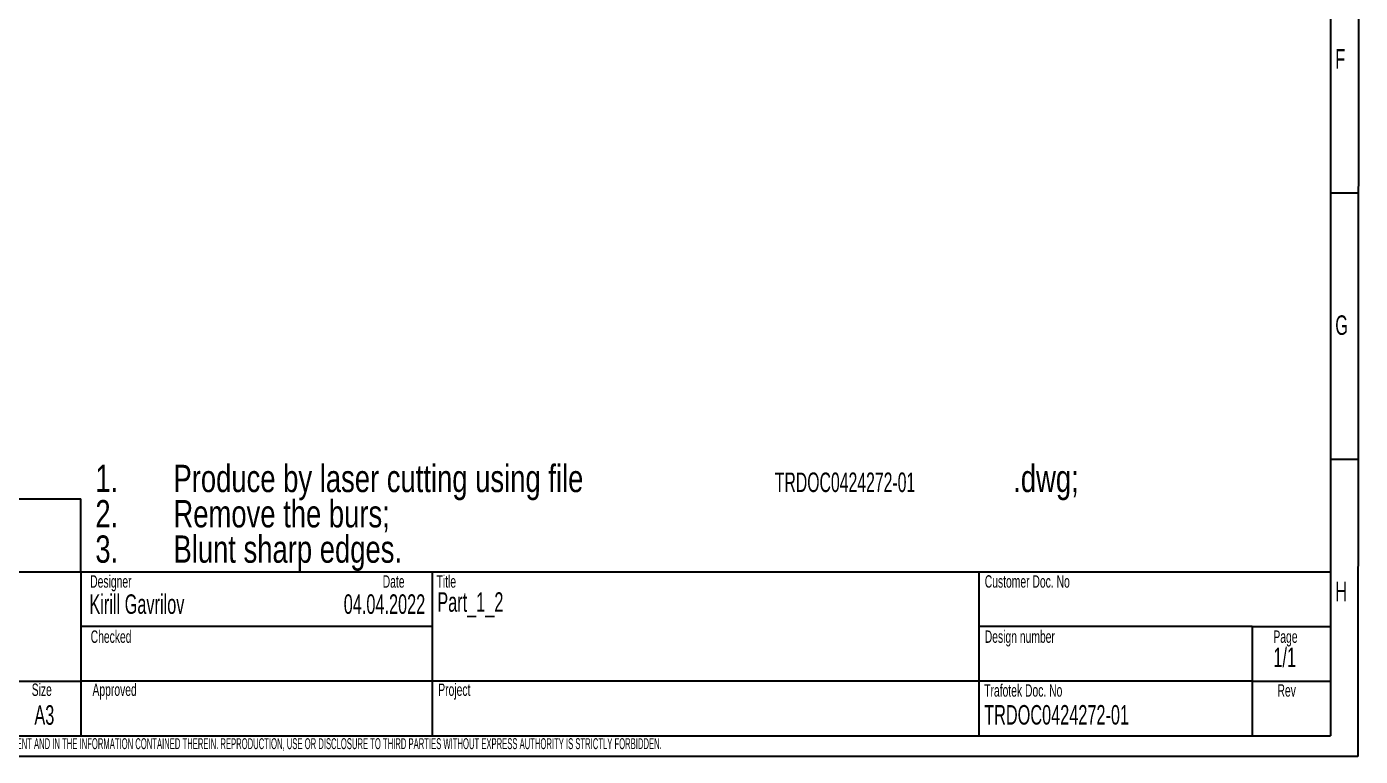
# Model space of a CAD drawing. Header units: millimetres. Extents: x 10 to 411, y 8 to 288.
# Drawn here: x 239.8 to 410.6, y 8 to 101.5 of the extents above; entities that cross this region are included whole.
import ezdxf

# ---------------------------------------------------------------- set-up
doc = ezdxf.new("R2010")
doc.units = ezdxf.units.MM
doc.layers.add('DIMENSIONS', color=124, linetype='Continuous')
doc.layers.add('SLD-0', color=179, linetype='Continuous')
doc.styles.add('SLDTEXTSTYLE0', font='TXT', dxfattribs={"width": 0.605})
doc.styles.add('SLDTEXTSTYLE1', font='TXT', dxfattribs={"width": 0.75})
doc.styles.add('SLDTEXTSTYLE2', font='TXT', dxfattribs={"width": 0.623711})
doc.styles.add('SLDTEXTSTYLE3', font='TXT', dxfattribs={"width": 0.523918})

# ---------------------------------------------------------------- blocks, each defined once
blk = doc.blocks.new('SW_NOTE_0')
at = {"layer": 'DIMENSIONS', "color": 0, "attachment_point": 1}
for s, insert, char_height, style in [('1.', (-10, 4.51), 3.5, 'SLDTEXTSTYLE1'), ('Produce by laser cutting using file', (0, 4.51), 3.5, 'SLDTEXTSTYLE1'), ('TRDOC0424272-01', (77, 3.52), 2.5, 'SLDTEXTSTYLE0'), ('.dwg;', (107.53, 4.51), 3.5, 'SLDTEXTSTYLE1'), ('2.', (-10, -0.01), 3.5, 'SLDTEXTSTYLE1'), ('Remove the burs;', (0, -0.01), 3.5, 'SLDTEXTSTYLE1'), ('3.', (-10, -4.54), 3.5, 'SLDTEXTSTYLE1'), ('Blunt sharp edges.', (0, -4.54), 3.5, 'SLDTEXTSTYLE1')]:
    blk.add_mtext(s, dxfattribs=dict(at, insert=insert, char_height=char_height, style=style))

msp = doc.modelspace()

# ---------------------------------------------------------------- linework, layer by layer
at = {"layer": 'SLD-0'}
for p, q in [((410.5696, 288.4983), (410.2362, 8.0222)), ((406.7359, 285.047), (406.7359, 10.6601)), ((406.7359, 80.2483), (410.2359, 80.2483)), ((406.7359, 46.1233), (410.2359, 46.1233)), ((154.8588, 41.0101), (246.7359, 41.0101)), ((246.7359, 31.6645), (246.7359, 41.0101)), ((206.7359, 31.6645), (406.7359, 31.6645)), ((246.7359, 31.6645), (246.7359, 10.6601)), ((291.7359, 31.6645), (291.7359, 10.6601)), ((361.7359, 31.6645), (361.7359, 10.6601)), ((291.7359, 24.6645), (246.7359, 24.6645)), ((396.7359, 24.6645), (361.7359, 24.6645)), ((396.7359, 24.6645), (396.7353, 24.6645)), ((396.7359, 24.6645), (406.7359, 24.6645)), ((396.7359, 24.6645), (396.7359, 10.6601)), ((236.7359, 17.6645), (246.7359, 17.6645)), ((291.7359, 17.6645), (246.7359, 17.6645)), ((361.7359, 17.6645), (291.7359, 17.6645)), ((396.7359, 17.6645), (361.7359, 17.6645)), ((396.7359, 17.6645), (396.7356, 17.6645)), ((396.7359, 17.6645), (406.7359, 17.6645)), ((206.7359, 10.6601), (406.7359, 10.6601)), ((410.2362, 8.0222), (9.7359, 8.0222))]:
    msp.add_line(p, q, dxfattribs=at)

# ---------------------------------------------------------------- block references
at = {"layer": 'DIMENSIONS'}
msp.add_blockref('SW_NOTE_0', (258.5925, 40.8712), dxfattribs=at)

# ---------------------------------------------------------------- texts
at = {"layer": 'SLD-0'}
for s, insert, char_height, attachment_point, style in [('F', (407.3622, 98.6515), 2.5, 1, 'SLDTEXTSTYLE2'), ('G', (407.3622, 64.5265), 2.5, 1, 'SLDTEXTSTYLE2'), ('Designer', (247.9308, 31.225), 1.5875, 1, 'SLDTEXTSTYLE2'), ('Date', (285.3841, 31.225), 1.5875, 1, 'SLDTEXTSTYLE2'), ('Title', (292.2813, 31.225), 1.5875, 1, 'SLDTEXTSTYLE2'), ('Customer Doc. No', (362.4788, 31.225), 1.5875, 1, 'SLDTEXTSTYLE2'), ('Part_1_2', (292.3797, 29.0483), 2.5, 1, 'SLDTEXTSTYLE2'), ('H', (407.3622, 30.4015), 2.5, 1, 'SLDTEXTSTYLE2'), ('Kirill Gavrilov', (247.8324, 28.7812), 2.5, 1, 'SLDTEXTSTYLE2'), ('04.04.2022', (290.8337, 28.7812), 2.5, 3, 'SLDTEXTSTYLE2'), ('Checked', (247.9926, 24.1515), 1.5875, 1, 'SLDTEXTSTYLE2'), ('Design number', (362.4788, 24.1551), 1.5875, 1, 'SLDTEXTSTYLE2'), ('Page', (399.4389, 24.1551), 1.5875, 1, 'SLDTEXTSTYLE2'), ('1/1', (399.4389, 21.9597), 2.5, 1, 'SLDTEXTSTYLE2'), ('Size', (241.7309, 17.3538), 1.5875, 2, 'SLDTEXTSTYLE2'), ('Approved', (248.2257, 17.3538), 1.5875, 1, 'SLDTEXTSTYLE2'), ('Project', (292.497, 17.3538), 1.5875, 1, 'SLDTEXTSTYLE2'), ('Trafotek Doc. No', (362.4073, 17.2582), 1.5875, 1, 'SLDTEXTSTYLE2'), ('Rev', (399.9631, 17.2582), 1.5875, 1, 'SLDTEXTSTYLE2'), ('A3', (242.0617, 14.5689), 2.5, 2, 'SLDTEXTSTYLE2'), ('TRDOC0424272-01', (362.4073, 14.593), 2.5, 1, 'SLDTEXTSTYLE2'), ('WE RESERVE ALL RIGHTS IN THIS DOCUMENT AND IN THE INFORMATION CONTAINED THEREIN. REPRODUCTION, USE OR DISCLOSURE TO THIRD PARTIES WITHOUT EXPRESS AUTHORITY IS STRICTLY FORBIDDEN.', (218.23, 10.3488), 1.4, 1, 'SLDTEXTSTYLE3')]:
    msp.add_mtext(s, dxfattribs=dict(at, insert=insert, char_height=char_height, attachment_point=attachment_point, style=style))

doc.saveas('drawing.dxf')
